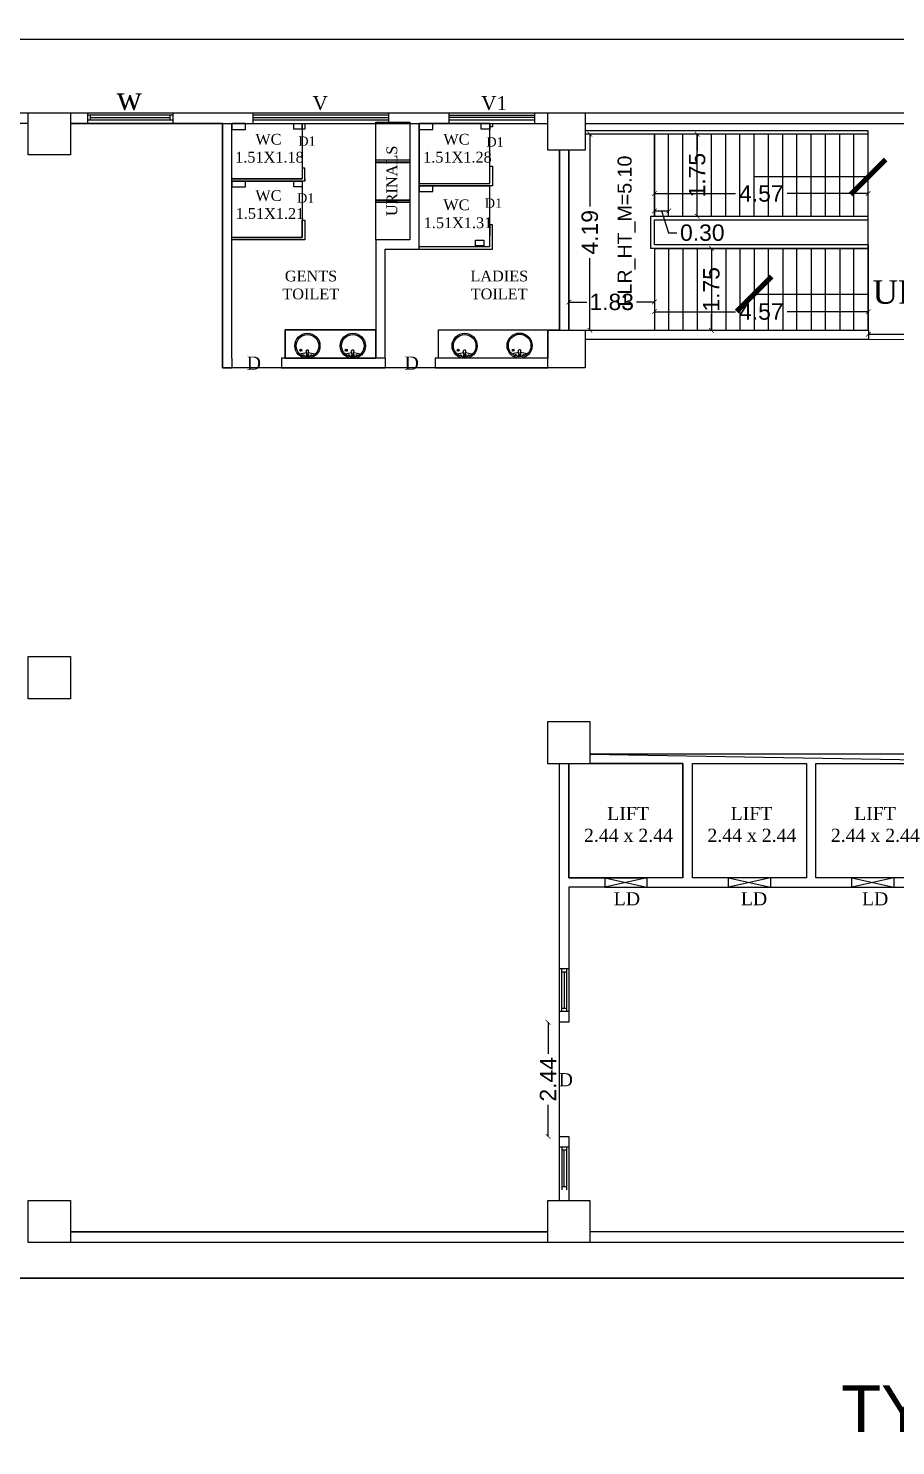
# Model space of a CAD drawing. Header units: metres. Extents: x 3229 to 14086, y -2906 to 1156.
# Drawn here: x 13662.94 to 13681.49, y -2721.55 to -2691.23 of the extents above; entities that cross this region are included whole.
import ezdxf

# ---------------------------------------------------------------- set-up
doc = ezdxf.new("R2010")
doc.units = ezdxf.units.M
doc.header["$MEASUREMENT"] = 0
for name, color, linetype in [('BLK_1_FLR_1_BATH', 1, 'Continuous'), ('BLK_1_FLR_1_BLT_UP_AREA', 18, 'Continuous'), ('BLK_1_FLR_1_CARPET_AREA', 18, 'Continuous'), ('BLK_1_FLR_1_EXIT_WIDTH_DOOR', 2, 'Continuous'), ('BLK_1_FLR_1_EXIT_WIDTH_STAIR', 1, 'Continuous'), ('BLK_1_FLR_1_LIFT_1', 30, 'Continuous'), ('BLK_1_FLR_1_LIFT_2', 30, 'Continuous'), ('BLK_1_FLR_1_LIFT_3', 30, 'Continuous'), ('BLK_1_FLR_1_STAIR_1_FLIGHT_1', 7, 'Continuous'), ('BLK_1_FLR_1_STAIR_2', 1, 'Continuous'), ('BLK_1_FLR_1_STAIR_2_FLIGHT_1', 7, 'Continuous'), ('BLK_1_FLR_1_STAIR_2_LANDING_1', 7, 'Continuous'), ('BLK_1_FLR_1_URINAL', 235, 'Continuous'), ('BLK_1_FLR_1_WASH', 55, 'Continuous')]:
    doc.layers.add(name, color=color, linetype=linetype)
doc.styles.add('arial', font='arial.ttf', dxfattribs={"height": 0.35})
doc.styles.get("Standard").update_dxf_attribs({"font": 'arial.ttf'})
doc.styles.add('TIMES NEW ROMAN', font='times.ttf')
doc.dimstyles.get("Standard").update_dxf_attribs({"dimtxt": 0.3, "dimasz": 0.2, "dimexe": 0.1, "dimexo": 0.3, "dimgap": 0.09, "dimtad": 1, "dimzin": 0, "dimdsep": 46, "dimtxsty": 'Standard', "dimblk": 'ARCHTICK', "dimcen": 0.09, "dimdle": 0.1, "dimadec": 0, "dimazin": 0, "dimtfac": 1, "dimtofl": 0, "dimtmove": 2, "dimatfit": 0, "dimldrblk": 'ARCHTICK', "dimfxl": 0, "dimtolj": 1, "dimtzin": 0, "dimarcsym": 0})
doc.dimstyles.new('Standard3', dxfattribs={"dimtxt": 0.35, "dimasz": 0.1, "dimexe": 0.18, "dimexo": 0.0625, "dimgap": 0.09, "dimtad": 0, "dimzin": 0, "dimdsep": 46, "dimtxsty": 'arial', "dimblk": 'ARCHTICK', "dimcen": 0.09, "dimse1": 1, "dimse2": 1, "dimadec": 0, "dimazin": 0, "dimtfac": 1, "dimtofl": 0, "dimtmove": 1, "dimatfit": 3, "dimfxl": 0, "dimtolj": 1, "dimtzin": 0, "dimarcsym": 0})

# ---------------------------------------------------------------- blocks, each defined once
blk = doc.blocks.new('_ArchTick')
at = {"color": 0, "linetype": 'ByBlock', "const_width": 0.15}
blk.add_lwpolyline([(-0.5, -0.5), (0.5, 0.5)], dxfattribs=at)
blk = doc.blocks.new('*D10')
at = {"color": 0, "lineweight": -2}
for p, q in [((13640.411, -2691.461), (13721.342, -2691.461)), ((13803.872, -2691.461), (13722.942, -2691.461))]:
    blk.add_line(p, q, dxfattribs=at)
at = {"layer": 'DefPoints', "color": 0}
for p in [(13803.872, -2691.461), (13640.411, -2693.04), (13803.872, -2693.04)]:
    blk.add_point(p, dxfattribs=at)
at = {"color": 0, "lineweight": -2, "xscale": 0.4, "yscale": 0.4, "zscale": 0.4, "rotation": 180}
blk.add_blockref('_ArchTick', (13640.411, -2691.461), dxfattribs=at)
at = {"color": 0, "lineweight": -2, "xscale": 0.4, "yscale": 0.4, "zscale": 0.4}
blk.add_blockref('_ArchTick', (13803.872, -2691.461), dxfattribs=at)
at = {"color": 0, "insert": (13722.142, -2691.461), "char_height": 0.35, "attachment_point": 5, "style": 'arial'}
blk.add_mtext('\\A1;163.46', dxfattribs=at)
blk = doc.blocks.new('*D18')
at = {"color": 0, "lineweight": -2}
for p, q in [((13676.329, -2695.137), (13676.633, -2695.137)), ((13676.481, -2695.137), (13676.629, -2695.604)), ((13676.629, -2695.604), (13676.809, -2695.604))]:
    blk.add_line(p, q, dxfattribs=at)
at = {"layer": 'DefPoints', "color": 0}
for p in [(13676.633, -2695.137), (13676.329, -2695.938), (13676.633, -2695.938)]:
    blk.add_point(p, dxfattribs=at)
at = {"color": 0, "lineweight": -2, "xscale": 0.1, "yscale": 0.1, "zscale": 0.1}
for p, rotation in [((13676.329, -2695.137), 179.996489194572), ((13676.633, -2695.137), 359.9964891945721)]:
    blk.add_blockref('_ArchTick', p, dxfattribs=dict(at, rotation=rotation))
at = {"color": 0, "insert": (13677.353, -2695.604), "char_height": 0.35, "attachment_point": 5, "rotation": 359.9965, "style": 'arial'}
blk.add_mtext('\\A1;0.30', dxfattribs=at)
blk = doc.blocks.new('*D98')
at = {"layer": 'BLK_1_FLR_1_STAIR_2_FLIGHT_1', "color": 0, "lineweight": -2}
for p, q in [((13677.243, -2693.497), (13677.243, -2693.844)), ((13677.243, -2695.25), (13677.243, -2694.903))]:
    blk.add_line(p, q, dxfattribs=at)
at = {"layer": 'DefPoints', "color": 0}
for p in [(13677.243, -2693.497), (13677.243, -2695.25), (13677.243, -2695.25)]:
    blk.add_point(p, dxfattribs=at)
at = {"layer": 'BLK_1_FLR_1_STAIR_2_FLIGHT_1', "color": 0, "lineweight": -2, "xscale": 0.1, "yscale": 0.1, "zscale": 0.1}
for p, rotation in [((13677.243, -2693.497), 90), ((13677.243, -2695.25), 270)]:
    blk.add_blockref('_ArchTick', p, dxfattribs=dict(at, rotation=rotation))
at = {"layer": 'BLK_1_FLR_1_STAIR_2_FLIGHT_1', "color": 0, "insert": (13677.243, -2694.373), "char_height": 0.35, "attachment_point": 5, "rotation": 90, "style": 'arial'}
blk.add_mtext('\\A1;1.75', dxfattribs=at)
blk = doc.blocks.new('*D99')
at = {"layer": 'BLK_1_FLR_1_STAIR_2_FLIGHT_1', "color": 0, "lineweight": -2}
for p, q in [((13677.548, -2695.938), (13677.548, -2696.285)), ((13677.548, -2697.691), (13677.548, -2697.344))]:
    blk.add_line(p, q, dxfattribs=at)
at = {"layer": 'DefPoints', "color": 0}
for p in [(13677.548, -2695.938), (13677.548, -2697.691), (13677.548, -2697.691)]:
    blk.add_point(p, dxfattribs=at)
at = {"layer": 'BLK_1_FLR_1_STAIR_2_FLIGHT_1', "color": 0, "lineweight": -2, "xscale": 0.1, "yscale": 0.1, "zscale": 0.1}
for p, rotation in [((13677.548, -2695.938), 89.99648919452545), ((13677.548, -2697.691), 269.9964891945255)]:
    blk.add_blockref('_ArchTick', p, dxfattribs=dict(at, rotation=rotation))
at = {"layer": 'BLK_1_FLR_1_STAIR_2_FLIGHT_1', "color": 0, "insert": (13677.548, -2696.815), "char_height": 0.35, "attachment_point": 5, "rotation": 89.9965, "style": 'arial'}
blk.add_mtext('\\A1;1.75', dxfattribs=at)
blk = doc.blocks.new('*D100')
at = {"layer": 'BLK_1_FLR_1_STAIR_2_FLIGHT_1', "color": 0, "lineweight": -2}
for p, q in [((13676.328, -2697.293), (13678.063, -2697.293)), ((13680.902, -2697.293), (13679.167, -2697.293))]:
    blk.add_line(p, q, dxfattribs=at)
at = {"layer": 'DefPoints', "color": 0}
for p in [(13680.902, -2697.293), (13676.328, -2697.691), (13680.902, -2697.691)]:
    blk.add_point(p, dxfattribs=at)
at = {"layer": 'BLK_1_FLR_1_STAIR_2_FLIGHT_1', "color": 0, "lineweight": -2, "xscale": 0.1, "yscale": 0.1, "zscale": 0.1, "rotation": 180}
blk.add_blockref('_ArchTick', (13676.328, -2697.293), dxfattribs=at)
at = {"layer": 'BLK_1_FLR_1_STAIR_2_FLIGHT_1', "color": 0, "lineweight": -2, "xscale": 0.1, "yscale": 0.1, "zscale": 0.1}
blk.add_blockref('_ArchTick', (13680.902, -2697.293), dxfattribs=at)
at = {"layer": 'BLK_1_FLR_1_STAIR_2_FLIGHT_1', "color": 0, "insert": (13678.615, -2697.293), "char_height": 0.35, "attachment_point": 5, "style": 'arial'}
blk.add_mtext('\\A1;4.57', dxfattribs=at)
blk = doc.blocks.new('*D101')
at = {"layer": 'BLK_1_FLR_1_STAIR_2_FLIGHT_1', "color": 0, "lineweight": -2}
for p, q in [((13676.329, -2694.767), (13678.063, -2694.767)), ((13680.902, -2694.767), (13679.167, -2694.767))]:
    blk.add_line(p, q, dxfattribs=at)
at = {"layer": 'DefPoints', "color": 0}
for p in [(13676.329, -2694.767), (13676.329, -2695.25), (13680.902, -2695.25)]:
    blk.add_point(p, dxfattribs=at)
at = {"layer": 'BLK_1_FLR_1_STAIR_2_FLIGHT_1', "color": 0, "lineweight": -2, "xscale": 0.1, "yscale": 0.1, "zscale": 0.1, "rotation": 180}
blk.add_blockref('_ArchTick', (13676.329, -2694.767), dxfattribs=at)
at = {"layer": 'BLK_1_FLR_1_STAIR_2_FLIGHT_1', "color": 0, "lineweight": -2, "xscale": 0.1, "yscale": 0.1, "zscale": 0.1}
blk.add_blockref('_ArchTick', (13680.902, -2694.767), dxfattribs=at)
at = {"layer": 'BLK_1_FLR_1_STAIR_2_FLIGHT_1', "color": 0, "insert": (13678.615, -2694.767), "char_height": 0.35, "attachment_point": 5, "style": 'arial'}
blk.add_mtext('\\A1;4.57', dxfattribs=at)
blk = doc.blocks.new('*D131')
at = {"layer": 'BLK_1_FLR_1_STAIR_2_LANDING_1', "color": 0, "lineweight": -2}
for p, q in [((13674.948, -2693.497), (13674.948, -2695.042)), ((13674.948, -2697.691), (13674.948, -2696.146))]:
    blk.add_line(p, q, dxfattribs=at)
at = {"layer": 'DefPoints', "color": 0}
for p in [(13674.948, -2693.497), (13676.329, -2693.497), (13676.328, -2697.691)]:
    blk.add_point(p, dxfattribs=at)
at = {"layer": 'BLK_1_FLR_1_STAIR_2_LANDING_1', "color": 0, "lineweight": -2, "xscale": 0.1, "yscale": 0.1, "zscale": 0.1}
for p, rotation in [((13674.948, -2693.497), 89.99853131711754), ((13674.948, -2697.691), 269.9985313171175)]:
    blk.add_blockref('_ArchTick', p, dxfattribs=dict(at, rotation=rotation))
at = {"layer": 'BLK_1_FLR_1_STAIR_2_LANDING_1', "color": 0, "insert": (13674.948, -2695.594), "char_height": 0.35, "attachment_point": 5, "rotation": 89.9985, "style": 'arial'}
blk.add_mtext('\\A1;4.19', dxfattribs=at)
blk = doc.blocks.new('*D132')
at = {"layer": 'BLK_1_FLR_1_STAIR_2_LANDING_1', "color": 0, "lineweight": -2}
for p, q in [((13674.501, -2697.086), (13674.886, -2697.086)), ((13676.328, -2697.086), (13675.943, -2697.086))]:
    blk.add_line(p, q, dxfattribs=at)
at = {"layer": 'DefPoints', "color": 0}
for p in [(13676.328, -2697.086), (13674.501, -2697.691), (13676.328, -2697.691)]:
    blk.add_point(p, dxfattribs=at)
at = {"layer": 'BLK_1_FLR_1_STAIR_2_LANDING_1', "color": 0, "lineweight": -2, "xscale": 0.1, "yscale": 0.1, "zscale": 0.1}
for p, rotation in [((13674.501, -2697.086), 179.9971571409124), ((13676.328, -2697.086), 359.9971571409124)]:
    blk.add_blockref('_ArchTick', p, dxfattribs=dict(at, rotation=rotation))
at = {"layer": 'BLK_1_FLR_1_STAIR_2_LANDING_1', "color": 0, "insert": (13675.415, -2697.086), "char_height": 0.35, "attachment_point": 5, "rotation": 359.9972, "style": 'arial'}
blk.add_mtext('\\A1;1.83', dxfattribs=at)
blk = doc.blocks.new('*D141')
at = {"layer": 'BLK_1_FLR_1_EXIT_WIDTH_DOOR', "color": 0, "lineweight": -2}
for p, q in [((13674.053, -2712.495), (13674.053, -2713.168)), ((13674.053, -2714.935), (13674.053, -2714.262))]:
    blk.add_line(p, q, dxfattribs=at)
at = {"layer": 'DefPoints', "color": 0}
for p in [(13674.299, -2712.495), (13674.053, -2714.935), (13674.299, -2714.935)]:
    blk.add_point(p, dxfattribs=at)
at = {"layer": 'BLK_1_FLR_1_EXIT_WIDTH_DOOR', "color": 0, "lineweight": -2, "xscale": 0.1, "yscale": 0.1, "zscale": 0.1}
for p, rotation in [((13674.053, -2712.495), 90), ((13674.053, -2714.935), 270)]:
    blk.add_blockref('_ArchTick', p, dxfattribs=dict(at, rotation=rotation))
at = {"layer": 'BLK_1_FLR_1_EXIT_WIDTH_DOOR', "color": 0, "insert": (13674.053, -2713.715), "char_height": 0.35, "attachment_point": 5, "rotation": 90, "style": 'arial'}
blk.add_mtext('\\A1;2.44', dxfattribs=at)
blk = doc.blocks.new('*D152')
at = {"layer": 'BLK_1_FLR_1_EXIT_WIDTH_STAIR', "color": 0, "lineweight": -2}
for p, q in [((13680.906, -2697.776), (13682.022, -2697.776)), ((13684.223, -2697.776), (13683.107, -2697.776))]:
    blk.add_line(p, q, dxfattribs=at)
at = {"layer": 'DefPoints', "color": 0}
for p in [(13680.906, -2697.891), (13684.223, -2697.776), (13684.223, -2697.892)]:
    blk.add_point(p, dxfattribs=at)
at = {"layer": 'BLK_1_FLR_1_EXIT_WIDTH_STAIR', "color": 0, "lineweight": -2, "xscale": 0.1, "yscale": 0.1, "zscale": 0.1}
for p, rotation in [((13680.906, -2697.776), 179.9968598997327), ((13684.223, -2697.776), 359.9968598997327)]:
    blk.add_blockref('_ArchTick', p, dxfattribs=dict(at, rotation=rotation))
at = {"layer": 'BLK_1_FLR_1_EXIT_WIDTH_STAIR', "color": 0, "insert": (13682.565, -2697.776), "char_height": 0.35, "attachment_point": 5, "rotation": 359.9969, "style": 'arial'}
blk.add_mtext('\\A1;3.32', dxfattribs=at)

msp = doc.modelspace()

# ---------------------------------------------------------------- linework, layer by layer
at = {"color": 0, "ltscale": 0.2}
for p, q in [((13664.199, -2693.04), (13664.199, -2693.27)), ((13666.027, -2693.04), (13666.027, -2693.27)), ((13667.741, -2693.04), (13667.741, -2693.27)), ((13670.641, -2693.04), (13670.641, -2693.27)), ((13671.932, -2693.04), (13671.932, -2693.27)), ((13673.761, -2693.04), (13673.761, -2693.27)), ((13666.027, -2693.089), (13664.199, -2693.089)), ((13664.199, -2693.191), (13666.027, -2693.191)), ((13664.262, -2693.089), (13664.262, -2693.191)), ((13664.262, -2693.14), (13665.964, -2693.14)), ((13665.964, -2693.089), (13665.964, -2693.191)), ((13667.086, -2693.27), (13667.086, -2698.491)), ((13667.286, -2698.291), (13667.286, -2693.27)), ((13670.641, -2693.09), (13667.741, -2693.09)), ((13667.741, -2693.14), (13670.641, -2693.14)), ((13667.741, -2693.191), (13670.641, -2693.191)), ((13668.795, -2693.39), (13668.795, -2693.27)), ((13668.854, -2693.27), (13668.854, -2693.39)), ((13670.371, -2695.758), (13670.371, -2693.27)), ((13671.096, -2693.27), (13671.096, -2695.758)), ((13671.296, -2695.958), (13671.296, -2693.27)), ((13671.933, -2693.09), (13673.761, -2693.09)), ((13673.761, -2693.14), (13671.933, -2693.14)), ((13671.933, -2693.191), (13673.761, -2693.191)), ((13672.805, -2693.342), (13672.805, -2693.27)), ((13672.864, -2693.342), (13672.805, -2693.342)), ((13672.864, -2693.27), (13672.864, -2693.342)), ((13668.854, -2693.39), (13668.795, -2693.39)), ((13680.902, -2693.421), (13674.849, -2693.421)), ((13680.902, -2693.497), (13674.849, -2693.497)), ((13676.329, -2695.25), (13676.329, -2693.497)), ((13676.633, -2695.25), (13676.633, -2693.497)), ((13676.938, -2695.25), (13676.938, -2693.497)), ((13677.243, -2695.25), (13677.243, -2693.497)), ((13677.548, -2695.25), (13677.548, -2693.497)), ((13677.853, -2695.25), (13677.853, -2693.497)), ((13678.158, -2695.25), (13678.158, -2693.497)), ((13678.463, -2695.25), (13678.463, -2693.497)), ((13678.768, -2695.25), (13678.768, -2693.497)), ((13679.072, -2695.25), (13679.072, -2693.497)), ((13679.377, -2695.25), (13679.377, -2693.497)), ((13679.682, -2695.25), (13679.682, -2693.497)), ((13679.987, -2695.25), (13679.987, -2693.497)), ((13680.292, -2695.25), (13680.292, -2693.497)), ((13680.597, -2695.25), (13680.597, -2693.497)), ((13680.902, -2695.326), (13680.902, -2693.421)), ((13674.299, -2693.84), (13674.298, -2697.691)), ((13674.299, -2697.691), (13674.299, -2693.839)), ((13674.299, -2697.691), (13674.299, -2693.84)), ((13674.499, -2693.84), (13674.501, -2697.691)), ((13674.499, -2693.84), (13674.499, -2697.691)), ((13674.499, -2697.691), (13674.499, -2693.848)), ((13668.854, -2694.225), (13668.795, -2694.225)), ((13668.795, -2694.225), (13668.795, -2694.448)), ((13668.854, -2694.498), (13668.854, -2694.225)), ((13671.096, -2694.051), (13670.371, -2694.05)), ((13670.371, -2694.089), (13671.096, -2694.089)), ((13672.805, -2694.549), (13672.805, -2694.177)), ((13672.805, -2694.177), (13672.864, -2694.177)), ((13672.864, -2694.177), (13672.864, -2694.549)), ((13667.286, -2694.448), (13668.795, -2694.448)), ((13668.854, -2694.499), (13667.286, -2694.499)), ((13668.854, -2694.448), (13668.854, -2694.499)), ((13668.854, -2694.448), (13668.854, -2694.448)), ((13671.296, -2694.549), (13672.805, -2694.549)), ((13672.864, -2694.549), (13672.864, -2694.599)), ((13672.864, -2694.599), (13671.296, -2694.599)), ((13670.371, -2694.91), (13671.096, -2694.91)), ((13671.094, -2694.948), (13670.371, -2694.948)), ((13668.795, -2695.708), (13668.795, -2695.333)), ((13668.795, -2695.333), (13668.853, -2695.333)), ((13668.853, -2695.333), (13668.854, -2695.758)), ((13672.805, -2695.434), (13672.802, -2695.908)), ((13672.864, -2695.434), (13672.805, -2695.434)), ((13672.864, -2695.909), (13672.864, -2695.434)), ((13676.252, -2695.938), (13676.252, -2695.25)), ((13676.252, -2695.25), (13680.902, -2695.25)), ((13676.329, -2695.862), (13676.329, -2695.326)), ((13676.329, -2695.326), (13680.902, -2695.326)), ((13667.286, -2695.708), (13668.795, -2695.708)), ((13668.854, -2695.758), (13667.286, -2695.758)), ((13671.096, -2695.758), (13670.371, -2695.758)), ((13670.371, -2695.758), (13670.371, -2698.291)), ((13670.571, -2698.291), (13670.571, -2695.958)), ((13670.571, -2695.958), (13672.864, -2695.958)), ((13672.802, -2695.908), (13671.298, -2695.908)), ((13672.864, -2695.958), (13672.864, -2695.908)), ((13680.906, -2695.938), (13676.252, -2695.938)), ((13676.329, -2695.938), (13676.328, -2697.691)), ((13680.906, -2695.862), (13676.329, -2695.862)), ((13676.633, -2695.938), (13676.633, -2697.691)), ((13676.938, -2695.938), (13676.938, -2697.691)), ((13680.906, -2697.692), (13680.906, -2695.862)), ((13668.428, -2698.291), (13668.428, -2697.681)), ((13668.428, -2697.681), (13670.371, -2697.681)), ((13671.713, -2698.291), (13671.713, -2697.681)), ((13671.713, -2697.681), (13674.298, -2697.681)), ((13674.849, -2697.691), (13680.906, -2697.692)), ((13680.906, -2697.891), (13674.849, -2697.891)), ((13680.906, -2697.692), (13680.906, -2697.891)), ((13668.745, -2698.119), (13668.788, -2698.119)), ((13668.767, -2698.098), (13668.767, -2698.141)), ((13668.891, -2698.204), (13668.881, -2698.124)), ((13668.922, -2698.204), (13668.932, -2698.124)), ((13669.717, -2698.119), (13669.76, -2698.119)), ((13669.738, -2698.098), (13669.738, -2698.141)), ((13669.863, -2698.204), (13669.852, -2698.124)), ((13669.893, -2698.204), (13669.904, -2698.124)), ((13672.109, -2698.119), (13672.152, -2698.119)), ((13672.13, -2698.098), (13672.13, -2698.141)), ((13672.255, -2698.204), (13672.245, -2698.124)), ((13672.286, -2698.204), (13672.296, -2698.124)), ((13673.285, -2698.114), (13673.328, -2698.114)), ((13673.306, -2698.092), (13673.306, -2698.136)), ((13673.431, -2698.199), (13673.42, -2698.119)), ((13673.461, -2698.199), (13673.472, -2698.119)), ((13667.086, -2698.491), (13667.286, -2698.491)), ((13667.286, -2698.291), (13667.286, -2698.491)), ((13670.571, -2698.291), (13668.353, -2698.291)), ((13668.353, -2698.291), (13668.353, -2698.491)), ((13668.353, -2698.491), (13670.571, -2698.491)), ((13668.816, -2698.225), (13668.808, -2698.22)), ((13668.816, -2698.231), (13668.808, -2698.236)), ((13668.821, -2698.223), (13668.821, -2698.213)), ((13668.821, -2698.233), (13668.821, -2698.243)), ((13668.826, -2698.225), (13668.834, -2698.22)), ((13668.826, -2698.231), (13668.834, -2698.236)), ((13668.987, -2698.225), (13668.979, -2698.22)), ((13668.987, -2698.231), (13668.979, -2698.236)), ((13668.992, -2698.223), (13668.992, -2698.213)), ((13668.992, -2698.233), (13668.992, -2698.243)), ((13668.997, -2698.225), (13669.005, -2698.22)), ((13668.997, -2698.231), (13669.005, -2698.236)), ((13669.788, -2698.225), (13669.779, -2698.22)), ((13669.788, -2698.231), (13669.779, -2698.236)), ((13669.792, -2698.223), (13669.792, -2698.213)), ((13669.792, -2698.233), (13669.792, -2698.243)), ((13669.797, -2698.225), (13669.806, -2698.22)), ((13669.797, -2698.231), (13669.806, -2698.236)), ((13669.959, -2698.225), (13669.95, -2698.22)), ((13669.959, -2698.231), (13669.95, -2698.236)), ((13669.963, -2698.223), (13669.963, -2698.213)), ((13669.963, -2698.233), (13669.963, -2698.243)), ((13669.968, -2698.225), (13669.977, -2698.22)), ((13669.968, -2698.231), (13669.977, -2698.236)), ((13670.571, -2698.291), (13670.571, -2698.491)), ((13674.049, -2698.291), (13671.638, -2698.291)), ((13671.638, -2698.291), (13671.638, -2698.491)), ((13671.638, -2698.491), (13674.049, -2698.491)), ((13672.18, -2698.225), (13672.172, -2698.22)), ((13672.18, -2698.231), (13672.172, -2698.236)), ((13672.185, -2698.223), (13672.185, -2698.213)), ((13672.185, -2698.233), (13672.185, -2698.243)), ((13672.189, -2698.225), (13672.198, -2698.22)), ((13672.189, -2698.231), (13672.198, -2698.236)), ((13672.351, -2698.225), (13672.343, -2698.22)), ((13672.351, -2698.231), (13672.343, -2698.236)), ((13672.356, -2698.223), (13672.356, -2698.213)), ((13672.356, -2698.233), (13672.356, -2698.243)), ((13672.36, -2698.225), (13672.369, -2698.22)), ((13672.36, -2698.231), (13672.369, -2698.236)), ((13673.356, -2698.22), (13673.347, -2698.215)), ((13673.356, -2698.226), (13673.347, -2698.231)), ((13673.361, -2698.218), (13673.361, -2698.208)), ((13673.361, -2698.228), (13673.361, -2698.238)), ((13673.365, -2698.22), (13673.374, -2698.215)), ((13673.365, -2698.226), (13673.374, -2698.231)), ((13673.527, -2698.22), (13673.518, -2698.215)), ((13673.527, -2698.226), (13673.518, -2698.231)), ((13673.532, -2698.218), (13673.532, -2698.208)), ((13673.532, -2698.228), (13673.532, -2698.238)), ((13673.536, -2698.22), (13673.545, -2698.215)), ((13673.536, -2698.226), (13673.545, -2698.231)), ((13674.049, -2698.491), (13674.049, -2698.291)), ((13674.299, -2712.495), (13674.299, -2706.961)), ((13674.499, -2706.961), (13674.499, -2709.402)), ((13686.972, -2706.761), (13674.949, -2706.761)), ((13676.939, -2706.961), (13674.949, -2706.961)), ((13676.939, -2709.402), (13676.939, -2706.961)), ((13677.14, -2709.402), (13677.14, -2706.961)), ((13677.14, -2706.961), (13679.58, -2706.961)), ((13679.58, -2706.961), (13679.58, -2709.402)), ((13679.78, -2709.402), (13679.78, -2706.961)), ((13679.78, -2706.961), (13682.221, -2706.961)), ((13674.499, -2709.402), (13675.269, -2709.402)), ((13675.269, -2709.402), (13675.269, -2709.602)), ((13676.939, -2709.402), (13676.169, -2709.402)), ((13676.169, -2709.402), (13676.169, -2709.602)), ((13677.91, -2709.402), (13677.14, -2709.402)), ((13677.91, -2709.602), (13677.91, -2709.402)), ((13679.58, -2709.402), (13678.81, -2709.402)), ((13678.81, -2709.402), (13678.81, -2709.602)), ((13680.55, -2709.402), (13679.78, -2709.402)), ((13680.55, -2709.602), (13680.55, -2709.402)), ((13682.221, -2709.402), (13681.451, -2709.402)), ((13681.451, -2709.402), (13681.451, -2709.602)), ((13674.499, -2709.602), (13674.499, -2712.495)), ((13675.269, -2709.602), (13674.499, -2709.602)), ((13676.169, -2709.602), (13677.91, -2709.602)), ((13678.81, -2709.602), (13680.55, -2709.602)), ((13681.451, -2709.602), (13682.221, -2709.602)), ((13674.499, -2711.35), (13674.299, -2711.35)), ((13674.348, -2712.265), (13674.348, -2711.35)), ((13674.348, -2711.413), (13674.45, -2711.413)), ((13674.399, -2711.413), (13674.399, -2712.201)), ((13674.45, -2711.35), (13674.45, -2712.265)), ((13674.499, -2712.265), (13674.299, -2712.265)), ((13674.45, -2712.201), (13674.348, -2712.201)), ((13674.499, -2712.495), (13674.299, -2712.495)), ((13674.299, -2716.306), (13674.299, -2714.935)), ((13674.299, -2714.935), (13674.499, -2714.935)), ((13674.499, -2715.166), (13674.299, -2715.166)), ((13674.348, -2715.166), (13674.348, -2716.081)), ((13674.45, -2715.166), (13674.45, -2716.081)), ((13674.499, -2714.935), (13674.499, -2716.306)), ((13674.45, -2715.229), (13674.348, -2715.229)), ((13674.399, -2716.017), (13674.399, -2715.229)), ((13674.45, -2716.017), (13674.348, -2716.017))]:
    msp.add_line(p, q, dxfattribs=at)
at = {"color": 0}
for p, q in [((13675.269, -2709.402), (13676.169, -2709.402)), ((13675.269, -2709.402), (13676.169, -2709.602)), ((13676.169, -2709.402), (13675.269, -2709.602)), ((13677.91, -2709.402), (13678.81, -2709.602)), ((13678.81, -2709.402), (13677.91, -2709.602)), ((13678.81, -2709.402), (13677.91, -2709.402)), ((13680.55, -2709.402), (13681.451, -2709.602)), ((13681.451, -2709.402), (13680.55, -2709.602)), ((13681.451, -2709.402), (13680.55, -2709.402)), ((13675.269, -2709.602), (13676.169, -2709.602)), ((13677.91, -2709.602), (13678.81, -2709.602)), ((13680.55, -2709.602), (13681.451, -2709.602))]:
    msp.add_line(p, q, dxfattribs=at)
at = {"color": 0, "ltscale": 0.2}
for points in [[(13640.711, -2693.04), (13640.411, -2693.04), (13640.411, -2704.048), (13639.801, -2704.048), (13639.802, -2717.966), (13804.482, -2717.966), (13804.482, -2704.051), (13803.872, -2704.051), (13803.872, -2693.04), (13803.572, -2693.04)], [(13663.836, -2693.04), (13674.049, -2693.04)], [(13674.048, -2693.04), (13674.849, -2693.04), (13674.849, -2693.84), (13674.049, -2693.84), (13674.049, -2693.04)], [(13674.849, -2693.04), (13687.269, -2693.04)], [(13663.836, -2693.27), (13674.049, -2693.27)], [(13674.849, -2693.27), (13687.269, -2693.27)], [(13674.048, -2697.691), (13674.849, -2697.691), (13674.849, -2698.491), (13674.049, -2698.491), (13674.049, -2697.691)], [(13674.049, -2716.976), (13663.836, -2716.976)], [(13687.894, -2716.976), (13674.949, -2716.976)], [(13674.049, -2717.206), (13663.836, -2717.206)], [(13687.894, -2717.206), (13674.949, -2717.206)]]:
    msp.add_lwpolyline(points, dxfattribs=at)
msp.add_lwpolyline([(13639.802, -2717.966), (13639.801, -2704.048), (13640.411, -2704.048), (13640.411, -2693.04), (13803.872, -2693.04), (13803.872, -2704.051), (13804.482, -2704.051), (13804.482, -2717.966), (13639.802, -2717.966)])
for points in [[(13662.936, -2693.04), (13663.836, -2693.04), (13663.836, -2693.94), (13662.936, -2693.94)], [(13662.936, -2704.673), (13663.836, -2704.673), (13663.836, -2705.573), (13662.936, -2705.573)], [(13674.049, -2706.063), (13674.949, -2706.063), (13674.949, -2706.963), (13674.049, -2706.963)], [(13662.936, -2716.306), (13663.836, -2716.306), (13663.836, -2717.206), (13662.936, -2717.206)], [(13674.049, -2716.306), (13674.949, -2716.306), (13674.949, -2717.206), (13674.049, -2717.206)]]:
    msp.add_lwpolyline(points, close=True, dxfattribs=at)
for centre, radius in [((13668.906, -2698.024), 0.269), ((13668.906, -2698.023), 0.241), ((13669.877, -2698.024), 0.269), ((13669.878, -2698.023), 0.241), ((13672.269, -2698.024), 0.269), ((13672.27, -2698.023), 0.241), ((13673.445, -2698.019), 0.269), ((13673.446, -2698.018), 0.241), ((13668.767, -2698.119), 0.0215), ((13669.738, -2698.119), 0.0215), ((13672.13, -2698.119), 0.0215), ((13673.306, -2698.114), 0.0215), ((13673.446, -2698.223), 0.0283), ((13668.821, -2698.228), 0.0153), ((13668.821, -2698.228), 0.00528), ((13668.906, -2698.228), 0.0283), ((13668.906, -2698.228), 0.0229), ((13668.906, -2698.228), 0.0153), ((13668.992, -2698.228), 0.0153), ((13668.992, -2698.228), 0.00528), ((13669.792, -2698.228), 0.0153), ((13669.792, -2698.228), 0.00528), ((13669.878, -2698.228), 0.0283), ((13669.878, -2698.228), 0.0229), ((13669.878, -2698.228), 0.0153), ((13669.963, -2698.228), 0.0153), ((13669.963, -2698.228), 0.00528), ((13672.185, -2698.228), 0.0153), ((13672.185, -2698.228), 0.00528), ((13672.27, -2698.228), 0.0283), ((13672.27, -2698.228), 0.0229), ((13672.27, -2698.228), 0.0153), ((13672.356, -2698.228), 0.0153), ((13672.356, -2698.228), 0.00528), ((13673.361, -2698.223), 0.0153), ((13673.361, -2698.223), 0.00528), ((13673.446, -2698.223), 0.0229), ((13673.446, -2698.223), 0.0153), ((13673.532, -2698.223), 0.0153), ((13673.532, -2698.223), 0.00528)]:
    msp.add_circle(centre, radius, dxfattribs=at)
for centre, radius, start, end in [((13668.906, -2698.655), 0.479, 92.2641, 109.5424), ((13668.906, -2698.15), 0.0368, 45.6485, 134.3515), ((13668.906, -2698.655), 0.479, 70.4576, 87.7358), ((13669.878, -2698.655), 0.479, 92.2641, 109.5424), ((13669.878, -2698.15), 0.0368, 45.6485, 134.3515), ((13669.878, -2698.655), 0.479, 70.4576, 87.7358), ((13672.27, -2698.655), 0.479, 92.2641, 109.5424), ((13672.27, -2698.15), 0.0368, 45.6485, 134.3515), ((13672.27, -2698.655), 0.479, 70.4576, 87.7358), ((13673.446, -2698.65), 0.479, 92.2641, 109.5424), ((13673.446, -2698.145), 0.0368, 45.6485, 134.3515), ((13673.446, -2698.65), 0.479, 70.4576, 87.7358)]:
    msp.add_arc(centre, radius, start, end, dxfattribs=at)
at = {"layer": 'BLK_1_FLR_1_BATH'}
for points in [[(13668.795, -2694.448), (13667.286, -2694.448), (13667.286, -2693.27), (13668.795, -2693.27)], [(13668.795, -2695.708), (13667.286, -2695.708), (13667.286, -2694.499), (13668.795, -2694.499)]]:
    msp.add_lwpolyline(points, close=True, dxfattribs=at)
at = {"layer": 'BLK_1_FLR_1_BATH', "color": 2}
for points in [[(13672.805, -2693.27), (13671.296, -2693.27), (13671.296, -2694.549), (13672.805, -2694.549)], [(13672.802, -2695.908), (13671.296, -2695.908), (13671.296, -2694.599), (13672.802, -2694.599)]]:
    msp.add_lwpolyline(points, close=True, dxfattribs=at)
at = {"layer": 'BLK_1_FLR_1_BLT_UP_AREA', "color": 18}
msp.add_lwpolyline([(13639.802, -2717.966), (13639.801, -2704.048), (13640.411, -2704.048), (13640.411, -2693.04), (13803.872, -2693.04), (13803.872, -2704.051), (13804.482, -2704.051), (13804.482, -2717.966), (13639.802, -2717.966)], dxfattribs=at)
at = {"layer": 'BLK_1_FLR_1_CARPET_AREA', "color": 18}
for points in [[(13699.906, -2693.94), (13699.006, -2693.94), (13699.006, -2693.27), (13694.832, -2693.27), (13694.831, -2698.492), (13687.069, -2698.491), (13687.072, -2697.892), (13674.849, -2697.891), (13674.849, -2698.491), (13667.086, -2698.491), (13667.086, -2693.27), (13663.836, -2693.27), (13663.836, -2693.94), (13662.936, -2693.94), (13662.936, -2693.27), (13652.724, -2693.27), (13652.724, -2693.94), (13651.824, -2693.94), (13651.824, -2693.27), (13641.611, -2693.27)], [(13662.936, -2716.306), (13663.836, -2716.306), (13663.836, -2716.976), (13674.049, -2716.976), (13674.049, -2716.306), (13674.299, -2716.306), (13674.299, -2706.961), (13674.049, -2706.963), (13674.049, -2706.063), (13674.949, -2706.063), (13674.949, -2706.761), (13686.969, -2706.963), (13686.969, -2706.063), (13688.794, -2706.063), (13688.794, -2706.963), (13687.622, -2706.961), (13687.622, -2716.976), (13687.894, -2716.976), (13687.894, -2716.306), (13688.794, -2716.306), (13688.794, -2716.976), (13699.006, -2716.976), (13699.006, -2716.306), (13699.906, -2716.306)]]:
    msp.add_lwpolyline(points, dxfattribs=at)
at = {"layer": 'BLK_1_FLR_1_LIFT_1'}
msp.add_lwpolyline([(13674.499, -2706.961), (13676.939, -2706.961), (13676.939, -2709.402), (13674.499, -2709.402)], close=True, dxfattribs=at)
at = {"layer": 'BLK_1_FLR_1_LIFT_2'}
msp.add_lwpolyline([(13677.14, -2706.961), (13679.58, -2706.961), (13679.58, -2709.402), (13677.14, -2709.402)], close=True, dxfattribs=at)
at = {"layer": 'BLK_1_FLR_1_LIFT_3'}
msp.add_lwpolyline([(13679.78, -2706.961), (13682.221, -2706.961), (13682.221, -2709.402), (13679.78, -2709.402)], close=True, dxfattribs=at)
at = {"layer": 'BLK_1_FLR_1_STAIR_1_FLIGHT_1'}
msp.add_lwpolyline([(13680.902, -2695.938), (13676.328, -2695.938), (13676.328, -2695.938), (13680.902, -2695.938)], close=True, dxfattribs=at)
at = {"layer": 'BLK_1_FLR_1_STAIR_2'}
msp.add_lwpolyline([(13680.902, -2693.497), (13674.849, -2693.497), (13674.849, -2693.84), (13674.499, -2693.84), (13674.501, -2697.691), (13680.902, -2697.691)], close=True, dxfattribs=at)
at = {"layer": 'BLK_1_FLR_1_STAIR_2_FLIGHT_1', "color": 0, "ltscale": 0.2}
for p, q in [((13677.243, -2695.938), (13677.243, -2697.691)), ((13677.548, -2695.938), (13677.548, -2697.691)), ((13677.853, -2695.938), (13677.853, -2697.691)), ((13678.158, -2695.938), (13678.158, -2697.692)), ((13678.463, -2695.938), (13678.463, -2697.691)), ((13678.768, -2697.691), (13678.768, -2695.938)), ((13679.072, -2695.938), (13679.072, -2697.692)), ((13679.377, -2697.692), (13679.377, -2695.938)), ((13679.682, -2695.938), (13679.682, -2697.691)), ((13679.987, -2697.691), (13679.987, -2695.938)), ((13680.292, -2695.938), (13680.292, -2697.691)), ((13680.597, -2697.692), (13680.597, -2695.938))]:
    msp.add_line(p, q, dxfattribs=at)
at = {"layer": 'BLK_1_FLR_1_STAIR_2_FLIGHT_1'}
for points in [[(13680.902, -2693.497), (13676.329, -2693.497), (13676.329, -2695.25), (13680.902, -2695.25)], [(13676.328, -2697.691), (13680.902, -2697.691), (13680.902, -2695.938), (13676.328, -2695.938)]]:
    msp.add_lwpolyline(points, close=True, dxfattribs=at)
at = {"layer": 'BLK_1_FLR_1_URINAL'}
for points in [[(13670.371, -2693.24), (13671.094, -2693.24), (13671.096, -2694.05), (13670.371, -2694.05)], [(13670.371, -2694.1), (13671.094, -2694.1), (13671.096, -2694.91), (13670.371, -2694.91)], [(13670.371, -2694.948), (13671.094, -2694.948), (13671.096, -2695.758), (13670.371, -2695.758)]]:
    msp.add_lwpolyline(points, close=True, dxfattribs=at)
at = {"layer": 'BLK_1_FLR_1_WASH', "color": 60}
for points in [[(13667.286, -2693.394), (13667.579, -2693.394), (13667.579, -2693.27), (13667.286, -2693.27)], [(13671.296, -2693.394), (13671.589, -2693.394), (13671.589, -2693.27), (13671.296, -2693.27)], [(13667.286, -2694.623), (13667.579, -2694.623), (13667.579, -2694.499), (13667.286, -2694.499)], [(13671.296, -2694.723), (13671.589, -2694.723), (13671.589, -2694.599), (13671.296, -2694.599)]]:
    msp.add_lwpolyline(points, close=True, dxfattribs=at)
at = {"layer": 'BLK_1_FLR_1_WASH', "color": 56}
for points in [[(13668.616, -2693.27), (13668.795, -2693.27), (13668.795, -2693.392), (13668.616, -2693.392)], [(13672.626, -2693.27), (13672.805, -2693.27), (13672.805, -2693.392), (13672.626, -2693.392)], [(13668.616, -2694.499), (13668.795, -2694.499), (13668.795, -2694.621), (13668.616, -2694.621)], [(13672.498, -2695.76), (13672.678, -2695.76), (13672.678, -2695.882), (13672.498, -2695.882)]]:
    msp.add_lwpolyline(points, close=True, dxfattribs=at)
at = {"layer": 'BLK_1_FLR_1_WASH'}
for points in [[(13670.371, -2697.681), (13668.428, -2697.681), (13668.428, -2698.291), (13670.371, -2698.291)], [(13671.713, -2697.681), (13674.049, -2697.681), (13674.049, -2698.291), (13671.713, -2698.291)]]:
    msp.add_lwpolyline(points, close=True, dxfattribs=at)

# ---------------------------------------------------------------- texts
at = {"color": 0, "attachment_point": 1, "style": 'TIMES NEW ROMAN'}
for s, insert, char_height in [('{\\W3.695938; }w', (13664.124, -2692.475), 0.5), ('{\\W7.112697; }V', (13668.21, -2692.682), 0.3), ('{\\W6.332423; }V1', (13671.906, -2692.682), 0.3), ('{\\W5.30327;  }D1', (13667.911, -2693.544), 0.2), ('{\\W5.30327;  }D1', (13671.934, -2693.561), 0.2), ('{\\W5.30327;  }D1', (13667.884, -2694.761), 0.2), ('{\\W5.30327;  }D1', (13671.901, -2694.871), 0.2), ('{\\W7.789274; }D', (13666.784, -2698.253), 0.28), ('{\\W7.789274; }D', (13670.161, -2698.253), 0.28), ('{\\W4.991422; }LIFT\\P{\\W0.235563; }2.44 x 2.44', (13674.792, -2707.888), 0.28), ('{\\W4.991422; }LIFT\\P{\\W0.235563; }2.44 x 2.44', (13677.432, -2707.888), 0.28), ('{\\W4.991422; }LIFT\\P{\\W0.235563; }2.44 x 2.44', (13680.073, -2707.888), 0.28), ('{\\W6.573453; }LD', (13674.763, -2709.713), 0.28), ('{\\W6.573453; }LD', (13677.482, -2709.713), 0.28), ('{\\W6.573453; }LD', (13680.073, -2709.713), 0.28), ('{\\W7.789274; }D', (13673.457, -2713.583), 0.28)]:
    msp.add_mtext_dynamic_manual_height_columns(s, width=1.88596, gutter_width=15, heights=[0], dxfattribs=dict(at, insert=insert, char_height=char_height))
at = {"color": 0, "attachment_point": 1}
for s, heights, insert, char_height in [('{\\fTimes New Roman|b0|i0|c0|p18;\\W5.1401;  \\W1;WC\\P{\\W5.311445; }1.51X1.18}', [0], (13666.899, -2693.489), 0.23), ('{\\fTimes New Roman|b0|i0|c0|p18;\\W5.1401;  \\W1;WC\\P{\\W5.311445; }1.51X1.28}', [0.618], (13670.921, -2693.489), 0.23), ('{\\fTimes New Roman|b0|i0|c0|p18;\\W5.1401;  \\W1;WC\\P{\\W5.440351; }1.51X1.21}', [0], (13666.899, -2694.694), 0.23), ('{\\fTimes New Roman|b0|i0|c0|p18;\\W5.1401;  \\W1;WC\\P{\\W5.440351; }1.51X1.31}', [0], (13670.921, -2694.893), 0.23), ('{\\fTimes New Roman|b0|i0|c0|p18;\\W7.13957; \\W1;GENTS \\P{\\W6.519453; }TOILET}', [0], (13667.803, -2696.415), 0.23), ('{\\fTimes New Roman|b0|i0|c0|p18;\\W6.44328; \\W1;LADIES \\P{\\W6.519453; }TOILET}', [0], (13671.833, -2696.415), 0.23), ('{\\fTimes New Roman|b0|i0|c0|p18;\\W3.69125; \\W1;UP}', [0], (13680.297, -2696.623), 0.5)]:
    msp.add_mtext_dynamic_manual_height_columns(s, width=2.27644, gutter_width=35.4, heights=heights, dxfattribs=dict(at, insert=insert, char_height=char_height))
at = {"color": 0, "insert": (13670.597, -2695.669), "char_height": 0.23, "attachment_point": 1, "rotation": 90}
msp.add_mtext_dynamic_manual_height_columns('{\\fTimes New Roman|b0|i0|c0|p18;\\W4.85734; \\W1;URINALS}', width=2.27644, gutter_width=35.4, heights=[0], dxfattribs=at)
at = {"layer": 'BLK_1_FLR_1_BLT_UP_AREA', "color": 18, "insert": (13680.325, -2720.263), "char_height": 1, "attachment_point": 1}
msp.add_mtext_dynamic_manual_height_columns('TYPICAL_FLOOR_PLAN=1,2,3', width=6.87881, gutter_width=35.4, heights=[0], dxfattribs=at)
at = {"layer": 'BLK_1_FLR_1_STAIR_2', "insert": (13675.541, -2697.181), "char_height": 0.3, "width": 5.30934, "attachment_point": 1, "rotation": 90}
msp.add_mtext('FLR_HT_M=5.10', dxfattribs=at)

# ---------------------------------------------------------------- dimensions: what is measured, and where the dimension line sits
at = {"color": 0}
dim = msp.add_aligned_dim(p1=(13640.411, -2693.04), p2=(13803.872, -2693.04), distance=1.579, dimstyle='Standard3', override={"dimasz": 0.4}, dxfattribs=at)
dim.commit()
dim.dimension.update_dxf_attribs({"geometry": '*D10', "text_midpoint": (13722.142, -2691.461)})
dim = msp.add_linear_dim(base=(13676.633, -2695.137), p1=(13676.329, -2695.938), p2=(13676.633, -2695.938), angle=359.9965, dimstyle='Standard3', override={"dimfxl": 0.18, "dimfxlon": 1, "dimarcsym": 1}, dxfattribs=at)
dim.commit()
dim.dimension.update_dxf_attribs({"geometry": '*D18', "text_midpoint": (13676.899, -2695.604), "dimtype": 161})
at = {"layer": 'BLK_1_FLR_1_EXIT_WIDTH_DOOR'}
dim = msp.add_aligned_dim(p1=(13674.299, -2712.495), p2=(13674.299, -2714.935), distance=-0.245, dimstyle='Standard3', override={"dimfxl": 0.18, "dimfxlon": 1, "dimarcsym": 1}, dxfattribs=at)
dim.commit()
dim.dimension.update_dxf_attribs({"geometry": '*D141', "text_midpoint": (13674.053, -2713.715)})
at = {"layer": 'BLK_1_FLR_1_EXIT_WIDTH_STAIR'}
dim = msp.add_aligned_dim(p1=(13680.906, -2697.891), p2=(13684.223, -2697.892), distance=0.116, dimstyle='Standard3', override={"dimfxl": 0.18, "dimfxlon": 1, "dimarcsym": 1}, dxfattribs=at)
dim.commit()
dim.dimension.update_dxf_attribs({"geometry": '*D152', "text_midpoint": (13682.565, -2697.776)})
at = {"layer": 'BLK_1_FLR_1_STAIR_2_FLIGHT_1', "color": 2}
for p1, p2, picture, middle in [((13677.243, -2693.497), (13677.243, -2695.25), '*D98', (13677.243, -2694.373)), ((13677.548, -2695.938), (13677.548, -2697.691), '*D99', (13677.548, -2696.815))]:
    dim = msp.add_aligned_dim(p1=p1, p2=p2, distance=0, dimstyle='Standard3', override={"dimfxl": 0.18, "dimfxlon": 1, "dimarcsym": 1}, dxfattribs=at)
    dim.commit()
    dim.dimension.update_dxf_attribs({"geometry": picture, "text_midpoint": middle})
at = {"layer": 'BLK_1_FLR_1_STAIR_2_FLIGHT_1', "color": 1}
for p1, p2, distance, picture, middle in [((13680.902, -2695.25), (13676.329, -2695.25), -0.483, '*D101', (13678.615, -2694.767)), ((13676.328, -2697.691), (13680.902, -2697.691), 0.399, '*D100', (13678.615, -2697.293))]:
    dim = msp.add_aligned_dim(p1=p1, p2=p2, distance=distance, dimstyle='Standard3', override={"dimfxl": 0.18, "dimfxlon": 1, "dimarcsym": 1}, dxfattribs=at)
    dim.commit()
    dim.dimension.update_dxf_attribs({"geometry": picture, "text_midpoint": middle})
at = {"layer": 'BLK_1_FLR_1_STAIR_2_LANDING_1', "color": 1}
dim = msp.add_aligned_dim(p1=(13676.328, -2697.691), p2=(13676.329, -2693.497), distance=1.38, dimstyle='Standard3', override={"dimfxl": 0.18, "dimfxlon": 1, "dimarcsym": 1}, dxfattribs=at)
dim.commit()
dim.dimension.update_dxf_attribs({"geometry": '*D131', "text_midpoint": (13674.948, -2695.594)})
at = {"layer": 'BLK_1_FLR_1_STAIR_2_LANDING_1', "color": 2}
dim = msp.add_aligned_dim(p1=(13674.501, -2697.691), p2=(13676.328, -2697.691), distance=0.606, dimstyle='Standard3', override={"dimfxl": 0.18, "dimfxlon": 1, "dimarcsym": 1}, dxfattribs=at)
dim.commit()
dim.dimension.update_dxf_attribs({"geometry": '*D132', "text_midpoint": (13675.415, -2697.086)})

# ---------------------------------------------------------------- leaders
at = {"color": 0, "ltscale": 0.2}
for points, override in [([(13680.902, -2694.411), (13678.463, -2694.411)], {"dimscale": 1, "dimasz": 0.75, "dimtad": 0}), ([(13678.463, -2696.916), (13680.902, -2696.916)], {"dimasz": 0.75, "dimgap": 0.09, "dimtad": 0})]:
    msp.add_leader(points, dimstyle='Standard', override=override, dxfattribs=at)

doc.saveas('drawing.dxf')
